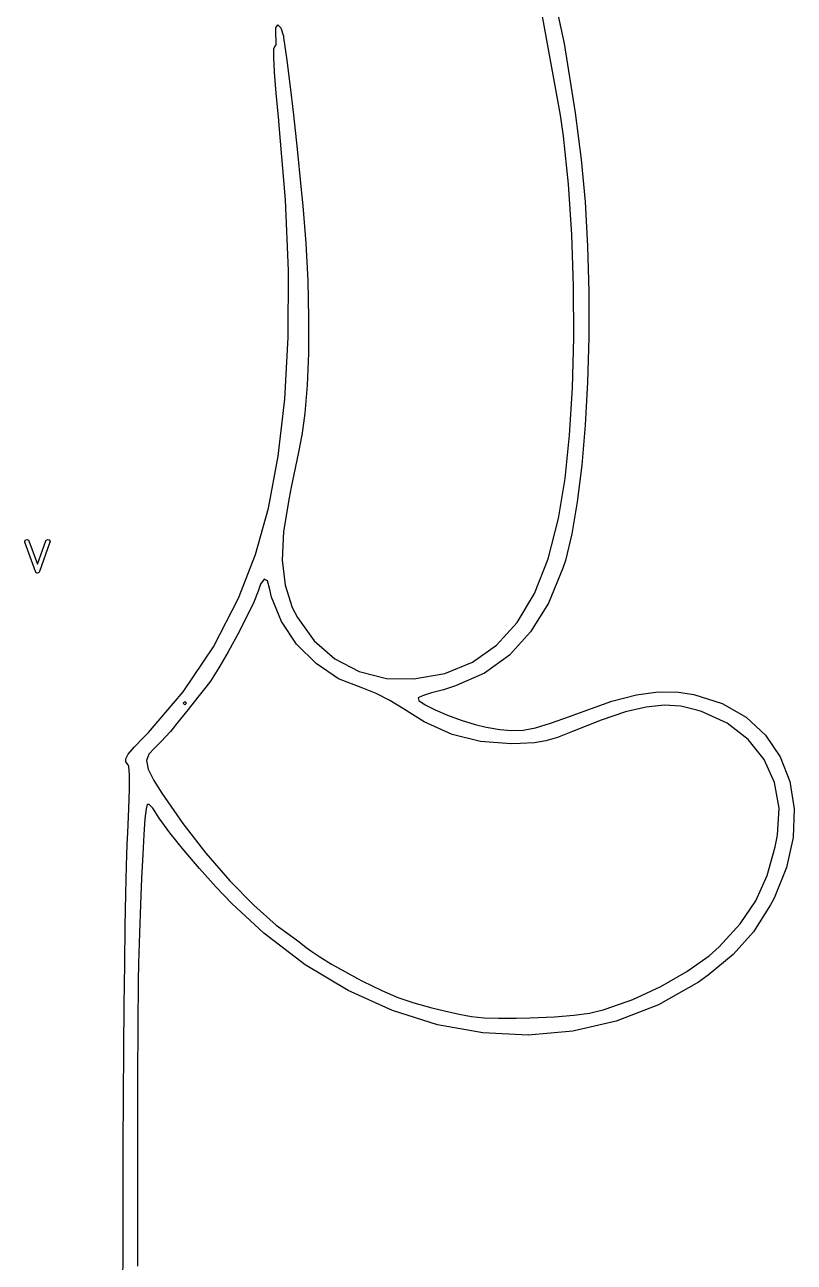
# Model space of a CAD drawing. Header units: inches. Extents: x 2.83 to 5.13, y -5.32 to -1.56.
# Drawn here: x 4.437 to 5.125, y -4.212 to -3.105 of the extents above; entities that cross this region are included whole.
import ezdxf

# ---------------------------------------------------------------- set-up
doc = ezdxf.new("R2010")
doc.units = ezdxf.units.IN
doc.header["$MEASUREMENT"] = 0
doc.layers.add('F.Silkscreen', color=41, linetype='CONTINUOUS', true_color=0xf2eda1)

msp = doc.modelspace()

# ---------------------------------------------------------------- linework, layer by layer
at = {"layer": 'F.Silkscreen', "linetype": 'CONTINUOUS'}
for p, q in [((4.9058, -3.0586), (4.9191, -3.1215)), ((4.9159, -3.1857), (4.899, -3.0923)), ((4.6613, -3.1074), (4.6631, -3.1049)), ((4.6613, -3.1152), (4.6613, -3.1074)), ((4.6631, -3.1049), (4.6657, -3.1075)), ((4.6657, -3.1075), (4.668, -3.1151)), ((4.6614, -3.1167), (4.6613, -3.1152)), ((4.6615, -3.1226), (4.6614, -3.1167)), ((4.668, -3.1151), (4.6681, -3.1161)), ((4.6681, -3.1161), (4.6708, -3.1344)), ((4.9191, -3.1215), (4.9292, -3.1835)), ((4.6593, -3.1339), (4.6594, -3.1262)), ((4.6594, -3.1262), (4.6604, -3.1243)), ((4.6604, -3.1243), (4.6615, -3.1226)), ((4.6599, -3.1472), (4.6593, -3.1339)), ((4.6708, -3.1344), (4.6738, -3.1578)), ((4.6615, -3.1661), (4.6599, -3.1472)), ((4.6639, -3.1903), (4.6615, -3.1661)), ((4.6738, -3.1578), (4.677, -3.1854)), ((4.677, -3.1854), (4.6804, -3.2162)), ((4.9185, -3.2046), (4.9159, -3.1857)), ((4.9292, -3.1835), (4.9344, -3.2253)), ((4.6643, -3.1948), (4.6639, -3.1903)), ((4.6698, -3.2614), (4.6643, -3.1948)), ((4.923, -3.2474), (4.9185, -3.2046)), ((4.6804, -3.2162), (4.6837, -3.2494)), ((4.9344, -3.2253), (4.9379, -3.2633)), ((4.6837, -3.2494), (4.6854, -3.2668)), ((4.9261, -3.2925), (4.923, -3.2474)), ((4.6725, -3.3246), (4.6698, -3.2614)), ((4.9379, -3.2633), (4.9401, -3.303)), ((4.6854, -3.2668), (4.688, -3.3001)), ((4.9277, -3.3387), (4.9261, -3.2925)), ((4.688, -3.3001), (4.6897, -3.3338)), ((4.9401, -3.303), (4.9412, -3.3437)), ((4.6722, -3.3842), (4.6725, -3.3246)), ((4.6897, -3.3338), (4.6905, -3.367)), ((4.9279, -3.3848), (4.9277, -3.3387)), ((4.9412, -3.3437), (4.9412, -3.3845)), ((4.6905, -3.367), (4.6903, -3.3985)), ((4.6692, -3.4397), (4.6722, -3.3842)), ((4.9267, -3.4297), (4.9279, -3.3848)), ((4.9412, -3.3845), (4.9402, -3.4245)), ((4.6903, -3.3985), (4.6893, -3.4273)), ((4.6893, -3.4273), (4.6873, -3.4522)), ((4.9241, -3.4721), (4.9267, -3.4297)), ((4.9402, -3.4245), (4.9381, -3.4629)), ((4.6633, -3.4909), (4.6692, -3.4397)), ((4.6873, -3.4522), (4.6844, -3.4722)), ((4.9381, -3.4629), (4.935, -3.4989)), ((4.6842, -3.4732), (4.6817, -3.4856)), ((4.6844, -3.4722), (4.6842, -3.4732)), ((4.92, -3.5109), (4.9241, -3.4721)), ((4.6817, -3.4856), (4.6784, -3.5015)), ((4.6546, -3.5373), (4.6633, -3.4909)), ((4.6784, -3.5015), (4.675, -3.5184)), ((4.935, -3.4989), (4.931, -3.5317)), ((4.675, -3.5184), (4.673, -3.5282)), ((4.9146, -3.5449), (4.92, -3.5109)), ((4.673, -3.5282), (4.6682, -3.5581)), ((4.931, -3.5317), (4.9261, -3.5604)), ((4.6431, -3.5787), (4.6546, -3.5373)), ((4.905, -3.5827), (4.9143, -3.5464)), ((4.9143, -3.5464), (4.9146, -3.5449)), ((4.4372, -3.5657), (4.4386, -3.5652)), ((4.4386, -3.5652), (4.4399, -3.5658)), ((4.4558, -3.5658), (4.4571, -3.5652)), ((4.4571, -3.5652), (4.4585, -3.5657)), ((4.6682, -3.5581), (4.667, -3.5838)), ((4.9261, -3.5604), (4.9203, -3.5841)), ((4.4365, -3.5671), (4.4372, -3.5657)), ((4.4366, -3.5678), (4.4365, -3.5671)), ((4.446, -3.5941), (4.4366, -3.5678)), ((4.4399, -3.5658), (4.4403, -3.5665)), ((4.4403, -3.5665), (4.4478, -3.5875)), ((4.4478, -3.5875), (4.4554, -3.5665)), ((4.4591, -3.5678), (4.4497, -3.5941)), ((4.4554, -3.5665), (4.4558, -3.5658)), ((4.4585, -3.5657), (4.4592, -3.5671)), ((4.4592, -3.5671), (4.4591, -3.5678)), ((4.6279, -3.6179), (4.6431, -3.5787)), ((4.667, -3.5838), (4.6696, -3.6062)), ((4.8926, -3.6137), (4.905, -3.5827)), ((4.9203, -3.5841), (4.9181, -3.5911)), ((4.4464, -3.5947), (4.446, -3.5941)), ((4.4465, -3.5948), (4.4464, -3.5947)), ((4.4465, -3.5949), (4.4465, -3.5948)), ((4.4471, -3.5951), (4.4465, -3.5949)), ((4.4477, -3.5954), (4.4471, -3.5951)), ((4.4478, -3.5953), (4.4477, -3.5954)), ((4.4479, -3.5954), (4.4478, -3.5953)), ((4.4485, -3.5951), (4.4479, -3.5954)), ((4.4492, -3.5949), (4.4485, -3.5951)), ((4.4493, -3.5947), (4.4492, -3.5948)), ((4.4492, -3.5948), (4.4492, -3.5949)), ((4.4497, -3.5941), (4.4493, -3.5947)), ((4.9181, -3.5911), (4.9051, -3.6222)), ((4.6476, -3.6053), (4.6453, -3.6116)), ((4.6508, -3.6008), (4.6476, -3.6053)), ((4.6536, -3.6023), (4.6508, -3.6008)), ((4.6558, -3.61), (4.6536, -3.6023)), ((4.6696, -3.6062), (4.6759, -3.6261)), ((4.6054, -3.6614), (4.6279, -3.6179)), ((4.6453, -3.6116), (4.6414, -3.6214)), ((4.6574, -3.6168), (4.6558, -3.61)), ((4.6662, -3.6387), (4.6574, -3.6168)), ((4.8772, -3.6395), (4.8926, -3.6137)), ((4.6414, -3.6214), (4.635, -3.6348)), ((4.6759, -3.6261), (4.6805, -3.6352)), ((4.9051, -3.6222), (4.8892, -3.6481)), ((4.635, -3.6348), (4.6271, -3.6501)), ((4.6798, -3.659), (4.6662, -3.6387)), ((4.6805, -3.6352), (4.6954, -3.656)), ((4.8587, -3.6599), (4.8772, -3.6395)), ((4.6271, -3.6501), (4.6185, -3.6658)), ((4.8892, -3.6481), (4.8703, -3.6689)), ((4.5784, -3.7017), (4.6054, -3.6614)), ((4.6972, -3.6764), (4.6798, -3.659)), ((4.6954, -3.656), (4.7141, -3.6722)), ((4.8371, -3.6752), (4.8587, -3.6599)), ((4.6185, -3.6658), (4.6101, -3.6803)), ((4.7141, -3.6722), (4.7359, -3.6835)), ((4.8124, -3.6853), (4.8371, -3.6752)), ((4.8703, -3.6689), (4.848, -3.6849)), ((4.6101, -3.6803), (4.6027, -3.692)), ((4.7173, -3.69), (4.6972, -3.6764)), ((4.7359, -3.6835), (4.7602, -3.6896)), ((4.7846, -3.6901), (4.8124, -3.6853)), ((4.848, -3.6849), (4.8221, -3.6964)), ((4.5986, -3.6976), (4.5915, -3.7064)), ((4.6027, -3.692), (4.5986, -3.6976)), ((4.7391, -3.6985), (4.7173, -3.69)), ((4.7602, -3.6896), (4.7846, -3.6901)), ((4.8221, -3.6964), (4.8112, -3.6997)), ((4.5697, -3.7117), (4.5784, -3.7017)), ((4.5915, -3.7064), (4.5827, -3.7174)), ((4.7405, -3.6989), (4.7391, -3.6985)), ((4.7509, -3.703), (4.7405, -3.6989)), ((4.7633, -3.7094), (4.7509, -3.703)), ((4.7925, -3.7052), (4.7885, -3.7069)), ((4.7885, -3.7069), (4.7885, -3.7069)), ((4.7885, -3.7069), (4.7893, -3.7094)), ((4.8006, -3.7026), (4.7925, -3.7052)), ((4.8112, -3.6997), (4.8006, -3.7026)), ((4.962, -3.71), (4.984, -3.7043)), ((4.984, -3.7043), (5.0034, -3.7017)), ((5.0034, -3.7017), (5.0215, -3.7019)), ((5.0215, -3.7019), (5.0354, -3.704)), ((5.0354, -3.704), (5.0606, -3.712)), ((4.5472, -3.7379), (4.5697, -3.7117)), ((4.5827, -3.7174), (4.5751, -3.727)), ((4.5797, -3.7102), (4.5782, -3.7117)), ((4.5782, -3.7117), (4.5797, -3.7132)), ((4.5812, -3.7117), (4.5797, -3.7102)), ((4.5797, -3.7132), (4.5812, -3.7117)), ((4.7754, -3.7169), (4.7633, -3.7094)), ((4.7939, -3.7284), (4.7754, -3.7169)), ((4.7893, -3.7094), (4.7947, -3.7132)), ((4.7947, -3.7132), (4.8037, -3.7177)), ((4.8037, -3.7177), (4.8149, -3.7225)), ((4.9239, -3.7237), (4.9361, -3.7191)), ((4.9361, -3.7191), (4.962, -3.71)), ((4.9741, -3.7196), (4.9524, -3.7269)), ((4.9926, -3.7153), (4.9741, -3.7196)), ((5.0087, -3.7136), (4.9926, -3.7153)), ((5.0236, -3.7145), (5.0087, -3.7136)), ((5.0381, -3.7179), (5.0236, -3.7145)), ((5.0421, -3.7191), (5.0381, -3.7179)), ((5.065, -3.7297), (5.0421, -3.7191)), ((5.0606, -3.712), (5.0821, -3.7243)), ((4.5751, -3.727), (4.5669, -3.737)), ((4.8189, -3.7398), (4.7939, -3.7284)), ((4.8149, -3.7225), (4.8272, -3.7271)), ((4.8272, -3.7271), (4.8395, -3.731)), ((4.8395, -3.731), (4.8493, -3.7333)), ((4.8935, -3.7337), (4.9069, -3.7297)), ((4.9069, -3.7297), (4.9239, -3.7237)), ((4.9524, -3.7269), (4.9268, -3.7371)), ((5.0838, -3.7443), (5.065, -3.7297)), ((5.0821, -3.7243), (5.0994, -3.7405)), ((4.5345, -3.7512), (4.5433, -3.7419)), ((4.5433, -3.7419), (4.5472, -3.7379)), ((4.5669, -3.737), (4.5587, -3.746)), ((4.8444, -3.7462), (4.8189, -3.7398)), ((4.8493, -3.7333), (4.8616, -3.7354)), ((4.8616, -3.7354), (4.8722, -3.7363)), ((4.8722, -3.7363), (4.8824, -3.7358)), ((4.8824, -3.7358), (4.8935, -3.7337)), ((4.9134, -3.7424), (4.9029, -3.7456)), ((4.9268, -3.7371), (4.9134, -3.7424)), ((5.0994, -3.7405), (5.1125, -3.7598)), ((4.5292, -3.7574), (4.5345, -3.7512)), ((4.5527, -3.7519), (4.5475, -3.7573)), ((4.5587, -3.746), (4.5527, -3.7519)), ((4.8717, -3.7481), (4.8444, -3.7462)), ((4.88, -3.748), (4.8717, -3.7481)), ((4.8926, -3.7473), (4.88, -3.748)), ((4.9029, -3.7456), (4.8926, -3.7473)), ((5.0981, -3.7622), (5.0838, -3.7443)), ((4.5269, -3.7615), (4.5292, -3.7574)), ((4.527, -3.7632), (4.5269, -3.7615)), ((4.5271, -3.7643), (4.527, -3.7632)), ((4.529, -3.7669), (4.5271, -3.7643)), ((4.5475, -3.7573), (4.5456, -3.7632)), ((4.5456, -3.7632), (4.5471, -3.7707)), ((5.1075, -3.7828), (5.0981, -3.7622)), ((5.1125, -3.7598), (5.1212, -3.7819)), ((4.5296, -3.7685), (4.529, -3.7669)), ((4.5302, -3.7759), (4.5296, -3.7685)), ((4.5471, -3.7707), (4.5521, -3.7809)), ((4.5302, -3.7886), (4.5302, -3.7759)), ((4.5521, -3.7809), (4.5591, -3.7922)), ((5.1117, -3.8056), (5.1075, -3.7828)), ((5.1212, -3.7819), (5.1251, -3.8062)), ((4.5297, -3.8061), (4.5302, -3.7886)), ((4.5591, -3.7922), (4.5781, -3.8195)), ((4.5287, -3.8279), (4.5297, -3.8061)), ((4.5451, -3.8063), (4.5441, -3.8154)), ((4.546, -3.8025), (4.5451, -3.8063)), ((4.5478, -3.8023), (4.546, -3.8025)), ((4.551, -3.8058), (4.5478, -3.8023)), ((4.5567, -3.8146), (4.551, -3.8058)), ((5.1102, -3.8299), (5.1117, -3.8056)), ((5.1251, -3.8062), (5.1243, -3.832)), ((4.5441, -3.8154), (4.5431, -3.8293)), ((4.5664, -3.8279), (4.5567, -3.8146)), ((4.5781, -3.8195), (4.5987, -3.846)), ((4.5282, -3.8378), (4.5287, -3.8279)), ((4.5431, -3.8293), (4.5421, -3.8471)), ((4.5788, -3.8433), (4.5664, -3.8279)), ((5.1082, -3.8403), (5.1102, -3.8299)), ((4.5276, -3.8574), (4.5282, -3.8378)), ((5.101, -3.8661), (5.1082, -3.8403)), ((5.1243, -3.832), (5.1183, -3.8589)), ((4.5421, -3.8471), (4.5411, -3.8683)), ((4.5928, -3.8597), (4.5788, -3.8433)), ((4.5987, -3.846), (4.6201, -3.8707)), ((4.527, -3.8823), (4.5276, -3.8574)), ((4.6074, -3.8761), (4.5928, -3.8597)), ((5.1183, -3.8589), (5.1071, -3.8863)), ((4.5411, -3.8683), (4.5401, -3.892)), ((4.6201, -3.8707), (4.6414, -3.8925)), ((5.0908, -3.8885), (5.101, -3.8661)), ((4.5264, -3.9117), (4.527, -3.8823)), ((4.6218, -3.8911), (4.6074, -3.8761)), ((5.1071, -3.8863), (5.104, -3.8921)), ((4.5401, -3.892), (4.5392, -3.9176)), ((4.6504, -3.9176), (4.6218, -3.8911)), ((4.6414, -3.8925), (4.6615, -3.9103)), ((5.0768, -3.9091), (5.0908, -3.8885)), ((5.104, -3.8921), (5.0886, -3.9163)), ((4.526, -3.9451), (4.5264, -3.9117)), ((4.5392, -3.9176), (4.5384, -3.9443)), ((4.6874, -3.9458), (4.6504, -3.9176)), ((4.6615, -3.9103), (4.673, -3.9189)), ((4.673, -3.9189), (4.6809, -3.9245)), ((5.058, -3.9297), (5.0768, -3.9091)), ((5.0886, -3.9163), (5.0705, -3.9368)), ((4.6809, -3.9245), (4.6865, -3.9288)), ((4.6865, -3.9288), (4.6883, -3.9303)), ((4.6883, -3.9303), (4.6924, -3.9335)), ((5.0489, -3.9377), (5.058, -3.9297)), ((4.6924, -3.9335), (4.7005, -3.9388)), ((4.7005, -3.9388), (4.7111, -3.9452)), ((5.029, -3.952), (5.0489, -3.9377)), ((5.0705, -3.9368), (5.0482, -3.9552)), ((4.5255, -3.982), (4.526, -3.9451)), ((4.5384, -3.9443), (4.538, -3.9609)), ((4.726, -3.9689), (4.6874, -3.9458)), ((4.7111, -3.9452), (4.7229, -3.952)), ((4.7229, -3.952), (4.7344, -3.9582)), ((5.0057, -3.9653), (5.029, -3.952)), ((4.538, -3.9609), (4.5379, -3.9721)), ((4.7344, -3.9582), (4.7387, -3.9604)), ((4.7387, -3.9604), (4.756, -3.9688)), ((5.0394, -3.9613), (5.0035, -3.9816)), ((5.0482, -3.9552), (5.0394, -3.9613)), ((4.5379, -3.9721), (4.5377, -3.9887)), ((4.7656, -3.9868), (4.726, -3.9689)), ((4.756, -3.9688), (4.7705, -3.975)), ((4.7705, -3.975), (4.7846, -3.9799)), ((4.9808, -3.9769), (5.0057, -3.9653)), ((4.5252, -4.0218), (4.5255, -3.982)), ((4.7846, -3.9799), (4.8009, -3.9844)), ((4.8009, -3.9844), (4.8121, -3.9872)), ((4.9542, -3.9862), (4.9558, -3.9857)), ((4.9558, -3.9857), (4.9808, -3.9769)), ((5.0035, -3.9816), (4.9658, -3.9962)), ((4.5377, -3.9887), (4.5376, -4.0104)), ((4.8059, -3.9995), (4.7656, -3.9868)), ((4.8121, -3.9872), (4.8252, -3.9901)), ((4.8252, -3.9901), (4.8364, -3.9921)), ((4.8364, -3.9921), (4.8476, -3.9932)), ((4.8476, -3.9932), (4.8605, -3.9937)), ((4.8605, -3.9937), (4.8767, -3.9935)), ((4.8767, -3.9935), (4.8886, -3.9933)), ((4.8886, -3.9933), (4.9106, -3.9924)), ((4.9106, -3.9924), (4.928, -3.991)), ((4.9658, -3.9962), (4.9269, -4.0053)), ((4.928, -3.991), (4.942, -3.989)), ((4.942, -3.989), (4.9542, -3.9862)), ((4.8465, -4.0068), (4.8059, -3.9995)), ((4.8869, -4.0088), (4.8465, -4.0068)), ((4.9269, -4.0053), (4.8869, -4.0088)), ((4.5376, -4.0104), (4.5375, -4.0366)), ((4.5249, -4.0639), (4.5252, -4.0218)), ((4.5375, -4.0366), (4.5374, -4.0667)), ((4.5247, -4.1078), (4.5249, -4.0639)), ((4.5374, -4.0667), (4.5373, -4.1002)), ((4.5245, -4.1529), (4.5247, -4.1078)), ((4.5373, -4.1002), (4.5373, -4.1366)), ((4.5373, -4.1366), (4.5373, -4.1752)), ((4.5245, -4.1986), (4.5245, -4.1529)), ((4.5373, -4.1752), (4.5373, -4.2155)), ((4.5244, -4.2445), (4.5245, -4.1986))]:
    msp.add_line(p, q, dxfattribs=at)

doc.saveas('drawing.dxf')
